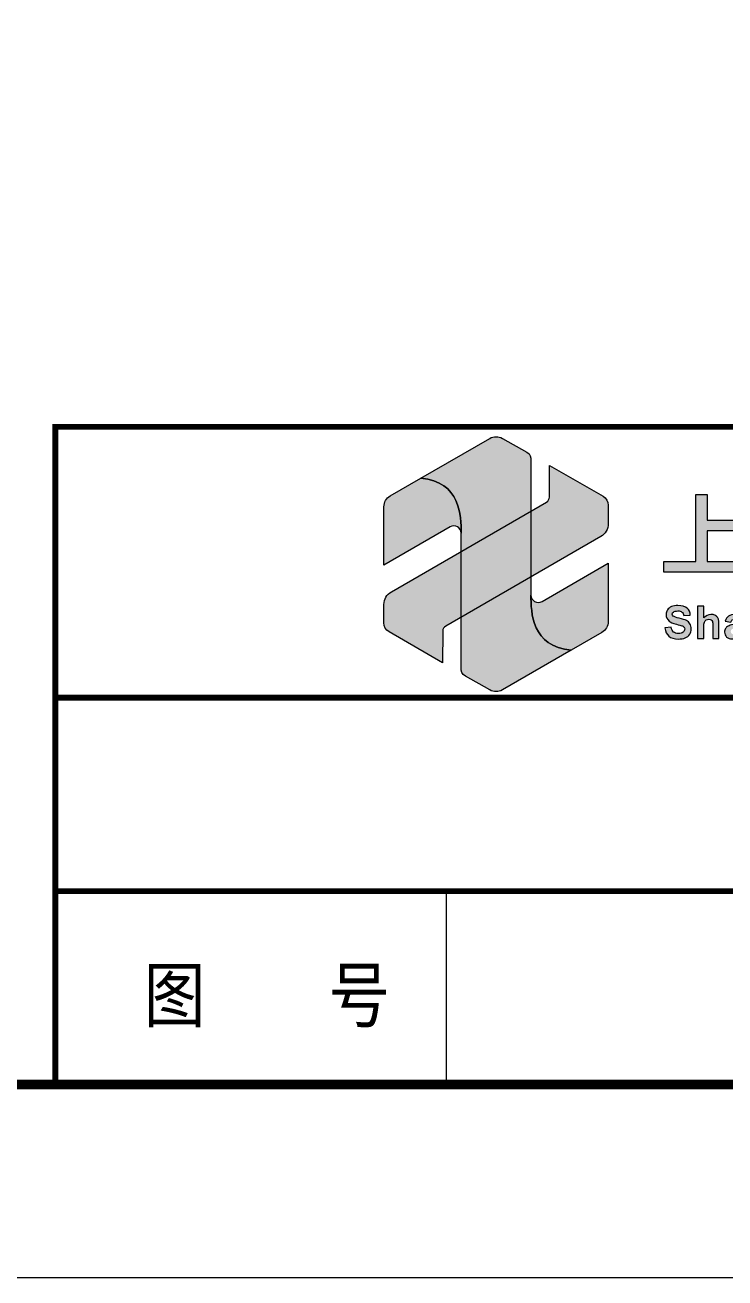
# Model space of a CAD drawing. Extents: x 148 to 221443, y -36682 to 6758.
# Drawn here: x 135453 to 136177, y -23503 to -22207 of the extents above; entities that cross this region are included whole.
import ezdxf
from ezdxf.enums import TextEntityAlignment as Align

# ---------------------------------------------------------------- set-up
doc = ezdxf.new("R2010")
doc.units = 0
doc.header["$LTSCALE"] = 10
doc.header["$MEASUREMENT"] = 0
doc.layers.add('2（细实线）', color=3, linetype='Continuous', lineweight=20)
doc.layers.add('图框层', color=7, linetype='Continuous', lineweight=15)
doc.layers.add('图层 1', color=7, linetype='Continuous')
doc.styles.add('tkhz2', font='')
doc.styles.get('tkhz2').set_extended_font_data('SimSun')

# ---------------------------------------------------------------- blocks, each defined once
blk = doc.blocks.new('block 3')
at = {"layer": '图层 1', "true_color": 0x0f208a}
h = blk.add_hatch(color=166, dxfattribs=at)
edge = h.paths.add_edge_path()
edge.add_spline(control_points=[(73.493, -141.42), (73.493, -141.42), (69.748, -143.582), (69.748, -143.582), (71.899, -143.781), (71.944, -145.62), (71.944, -146.584), (71.944, -146.584), (71.944, -153.861), (71.944, -153.861), (71.944, -154.116), (71.964, -154.233), (72.171, -154.351), (72.171, -154.351), (73.493, -155.106), (73.493, -155.106), (73.714, -155.233), (73.967, -155.234), (74.187, -155.106), (74.187, -155.106), (77.933, -152.944), (77.933, -152.944), (75.782, -152.745), (75.736, -150.907), (75.736, -149.942), (75.736, -149.942), (75.736, -142.665), (75.736, -142.665), (75.736, -142.41), (75.716, -142.293), (75.509, -142.175), (75.509, -142.175), (74.187, -141.42), (74.187, -141.42), (73.966, -141.294), (73.714, -141.293), (73.493, -141.42)], knot_values=[0, 0, 0, 0, 1, 1, 1, 2, 2, 2, 3, 3, 3, 4, 4, 4, 5, 5, 5, 6, 6, 6, 7, 7, 7, 8, 8, 8, 9, 9, 9, 10, 10, 10, 11, 11, 11, 12, 12, 12, 12], degree=3, periodic=0)
at = {"layer": '图层 1', "true_color": 0x4cab26}
h = blk.add_hatch(color=74, dxfattribs=at)
edge = h.paths.add_edge_path()
edge.add_spline(control_points=[(79.94, -146.057), (79.94, -146.057), (79.94, -145.06), (79.94, -145.06), (79.94, -144.852), (79.837, -144.673), (79.657, -144.569), (79.657, -144.569), (76.747, -142.889), (76.747, -142.889), (76.747, -142.889), (76.741, -144.609), (76.741, -144.609), (76.74, -144.727), (76.681, -144.828), (76.579, -144.888), (76.579, -144.888), (68.145, -149.76), (68.145, -149.76), (67.888, -149.908), (67.74, -150.163), (67.74, -150.46), (67.74, -150.46), (67.74, -151.457), (67.74, -151.457), (67.74, -151.665), (67.843, -151.844), (68.024, -151.948), (68.024, -151.948), (70.933, -153.628), (70.933, -153.628), (70.933, -153.628), (70.94, -151.91), (70.94, -151.91), (70.94, -151.792), (70.999, -151.69), (71.101, -151.631), (71.101, -151.631), (79.535, -146.758), (79.535, -146.758), (79.793, -146.609), (79.94, -146.354), (79.94, -146.057)], knot_values=[0, 0, 0, 0, 1, 1, 1, 2, 2, 2, 3, 3, 3, 4, 4, 4, 5, 5, 5, 6, 6, 6, 7, 7, 7, 8, 8, 8, 9, 9, 9, 10, 10, 10, 11, 11, 11, 12, 12, 12, 13, 13, 13, 14, 14, 14, 14], degree=3, periodic=0)
at = {"layer": '图层 1', "lineweight": 0}
for points, knots in [([(73.493, -141.42), (73.493, -141.42), (69.748, -143.582), (69.748, -143.582), (71.899, -143.781), (71.944, -145.62), (71.944, -146.584), (71.944, -146.584), (71.944, -153.861), (71.944, -153.861), (71.944, -154.116), (71.964, -154.233), (72.171, -154.351), (72.171, -154.351), (73.493, -155.106), (73.493, -155.106), (73.714, -155.233), (73.967, -155.234), (74.187, -155.106), (74.187, -155.106), (77.933, -152.944), (77.933, -152.944), (75.782, -152.745), (75.736, -150.907), (75.736, -149.942), (75.736, -149.942), (75.736, -142.665), (75.736, -142.665), (75.736, -142.41), (75.716, -142.293), (75.509, -142.175), (75.509, -142.175), (74.187, -141.42), (74.187, -141.42), (73.966, -141.294), (73.714, -141.293), (73.493, -141.42)], [0, 0, 0, 0, 1, 1, 1, 2, 2, 2, 3, 3, 3, 4, 4, 4, 5, 5, 5, 6, 6, 6, 7, 7, 7, 8, 8, 8, 9, 9, 9, 10, 10, 10, 11, 11, 11, 12, 12, 12, 12]), ([(79.94, -146.057), (79.94, -146.057), (79.94, -145.06), (79.94, -145.06), (79.94, -144.852), (79.837, -144.673), (79.657, -144.569), (79.657, -144.569), (76.747, -142.889), (76.747, -142.889), (76.747, -142.889), (76.741, -144.609), (76.741, -144.609), (76.74, -144.727), (76.681, -144.828), (76.579, -144.888), (76.579, -144.888), (68.145, -149.76), (68.145, -149.76), (67.888, -149.908), (67.74, -150.163), (67.74, -150.46), (67.74, -150.46), (67.74, -151.457), (67.74, -151.457), (67.74, -151.665), (67.843, -151.844), (68.024, -151.948), (68.024, -151.948), (70.933, -153.628), (70.933, -153.628), (70.933, -153.628), (70.94, -151.91), (70.94, -151.91), (70.94, -151.792), (70.999, -151.69), (71.101, -151.631), (71.101, -151.631), (79.535, -146.758), (79.535, -146.758), (79.793, -146.609), (79.94, -146.354), (79.94, -146.057)], [0, 0, 0, 0, 1, 1, 1, 2, 2, 2, 3, 3, 3, 4, 4, 4, 5, 5, 5, 6, 6, 6, 7, 7, 7, 8, 8, 8, 9, 9, 9, 10, 10, 10, 11, 11, 11, 12, 12, 12, 13, 13, 13, 14, 14, 14, 14]), ([(69.748, -143.582), (69.748, -143.582), (68.087, -144.541), (68.087, -144.541), (67.867, -144.668), (67.741, -144.887), (67.741, -145.142), (67.741, -145.142), (67.741, -148.31), (67.741, -148.31), (67.741, -148.31), (71.337, -146.234), (71.337, -146.234), (71.608, -146.077), (71.944, -146.272), (71.944, -146.584), (71.944, -145.62), (71.899, -143.781), (69.748, -143.582)], [0, 0, 0, 0, 1, 1, 1, 2, 2, 2, 3, 3, 3, 4, 4, 4, 5, 5, 5, 6, 6, 6, 6]), ([(77.933, -152.944), (77.933, -152.944), (79.593, -151.985), (79.593, -151.985), (79.813, -151.858), (79.94, -151.639), (79.94, -151.384), (79.94, -151.384), (79.94, -148.216), (79.94, -148.216), (79.94, -148.216), (76.343, -150.293), (76.343, -150.293), (76.073, -150.449), (75.736, -150.254), (75.736, -149.942), (75.736, -150.907), (75.782, -152.745), (77.933, -152.944)], [0, 0, 0, 0, 1, 1, 1, 2, 2, 2, 3, 3, 3, 4, 4, 4, 5, 5, 5, 6, 6, 6, 6])]:
    blk.add_open_spline(points, degree=3, knots=knots, dxfattribs=at)
blk = doc.blocks.new('block 5')
at = {"layer": '图层 1', "true_color": 0x0f208a}
h = blk.add_hatch(color=166, dxfattribs=at)
h.dxf.hatch_style = 2
h.paths.add_polyline_path([(87.354, -148.123), (87.354, -148.705), (82.97, -148.705), (82.97, -148.123), (84.701, -148.123), (84.701, -144.471), (85.322, -144.471), (85.322, -145.863), (87.039, -145.863), (87.039, -146.445), (85.322, -146.445), (85.322, -148.123)])
at = {"layer": '图层 1', "lineweight": 0}
blk.add_lwpolyline([(87.354, -148.123), (87.354, -148.705), (82.97, -148.705), (82.97, -148.123), (84.701, -148.123), (84.701, -144.471), (85.322, -144.471), (85.322, -145.863), (87.039, -145.863), (87.039, -146.445), (85.322, -146.445), (85.322, -148.123), (87.354, -148.123)], dxfattribs=at)
blk = doc.blocks.new('block 6')
at = {"layer": '图层 1', "true_color": 0x0f208a}
h = blk.add_hatch(color=166, dxfattribs=at)
h.dxf.hatch_style = 2
edge = h.paths.add_edge_path()
edge.add_spline(control_points=[(83.022, -151.732), (83.022, -151.732), (83.369, -151.699), (83.369, -151.699), (83.389, -151.815), (83.432, -151.9), (83.496, -151.955), (83.559, -152.009), (83.645, -152.037), (83.754, -152.037), (83.868, -152.037), (83.955, -152.012), (84.013, -151.964), (84.071, -151.915), (84.1, -151.858), (84.1, -151.794), (84.1, -151.752), (84.088, -151.716), (84.063, -151.687), (84.039, -151.658), (83.996, -151.632), (83.935, -151.611), (83.893, -151.597), (83.798, -151.571), (83.65, -151.534), (83.459, -151.486), (83.325, -151.428), (83.248, -151.36), (83.14, -151.262), (83.086, -151.144), (83.086, -151.005), (83.086, -150.915), (83.111, -150.831), (83.162, -150.753), (83.213, -150.675), (83.287, -150.615), (83.383, -150.574), (83.478, -150.533), (83.594, -150.513), (83.729, -150.513), (83.951, -150.513), (84.117, -150.561), (84.229, -150.658), (84.341, -150.755), (84.4, -150.885), (84.405, -151.047), (84.405, -151.047), (84.049, -151.063), (84.049, -151.063), (84.034, -150.972), (84.001, -150.907), (83.951, -150.867), (83.901, -150.827), (83.826, -150.808), (83.726, -150.808), (83.622, -150.808), (83.541, -150.829), (83.483, -150.871), (83.445, -150.899), (83.426, -150.935), (83.426, -150.981), (83.426, -151.022), (83.444, -151.058), (83.479, -151.087), (83.524, -151.125), (83.633, -151.165), (83.806, -151.206), (83.98, -151.247), (84.108, -151.289), (84.191, -151.332), (84.274, -151.376), (84.339, -151.436), (84.386, -151.512), (84.432, -151.587), (84.456, -151.681), (84.456, -151.792), (84.456, -151.894), (84.428, -151.988), (84.372, -152.076), (84.315, -152.164), (84.236, -152.23), (84.134, -152.273), (84.031, -152.316), (83.903, -152.337), (83.75, -152.337), (83.527, -152.337), (83.356, -152.286), (83.236, -152.183), (83.117, -152.08), (83.046, -151.929), (83.022, -151.732)], knot_values=[0, 0, 0, 0, 1, 1, 1, 2, 2, 2, 3, 3, 3, 4, 4, 4, 5, 5, 5, 6, 6, 6, 7, 7, 7, 8, 8, 8, 9, 9, 9, 10, 10, 10, 11, 11, 11, 12, 12, 12, 13, 13, 13, 14, 14, 14, 15, 15, 15, 16, 16, 16, 17, 17, 17, 18, 18, 18, 19, 19, 19, 20, 20, 20, 21, 21, 21, 22, 22, 22, 23, 23, 23, 24, 24, 24, 25, 25, 25, 26, 26, 26, 27, 27, 27, 28, 28, 28, 29, 29, 29, 30, 30, 30, 30], degree=3, periodic=0)
h = blk.add_hatch(color=166, dxfattribs=at)
h.dxf.hatch_style = 2
edge = h.paths.add_edge_path()
edge.add_spline(control_points=[(85.139, -150.543), (85.139, -150.543), (85.139, -151.191), (85.139, -151.191), (85.248, -151.064), (85.378, -151), (85.53, -151), (85.608, -151), (85.678, -151.014), (85.74, -151.043), (85.803, -151.072), (85.85, -151.109), (85.882, -151.154), (85.913, -151.199), (85.935, -151.249), (85.947, -151.303), (85.958, -151.358), (85.964, -151.442), (85.964, -151.557), (85.964, -151.557), (85.964, -152.306), (85.964, -152.306), (85.964, -152.306), (85.626, -152.306), (85.626, -152.306), (85.626, -152.306), (85.626, -151.631), (85.626, -151.631), (85.626, -151.497), (85.62, -151.412), (85.607, -151.376), (85.594, -151.34), (85.571, -151.311), (85.539, -151.29), (85.506, -151.269), (85.466, -151.258), (85.417, -151.258), (85.361, -151.258), (85.31, -151.272), (85.266, -151.299), (85.222, -151.327), (85.19, -151.368), (85.169, -151.423), (85.149, -151.477), (85.139, -151.559), (85.139, -151.666), (85.139, -151.666), (85.139, -152.306), (85.139, -152.306), (85.139, -152.306), (84.801, -152.306), (84.801, -152.306), (84.801, -152.306), (84.801, -150.543), (84.801, -150.543), (84.801, -150.543), (85.139, -150.543), (85.139, -150.543)], knot_values=[0, 0, 0, 0, 1, 1, 1, 2, 2, 2, 3, 3, 3, 4, 4, 4, 5, 5, 5, 6, 6, 6, 7, 7, 7, 8, 8, 8, 9, 9, 9, 10, 10, 10, 11, 11, 11, 12, 12, 12, 13, 13, 13, 14, 14, 14, 15, 15, 15, 16, 16, 16, 17, 17, 17, 18, 18, 18, 19, 19, 19, 19], degree=3, periodic=0)
h = blk.add_hatch(color=166, dxfattribs=at)
h.dxf.hatch_style = 2
edge = h.paths.add_edge_path()
edge.add_spline(control_points=[(86.608, -151.418), (86.608, -151.418), (86.302, -151.363), (86.302, -151.363), (86.336, -151.24), (86.396, -151.148), (86.48, -151.089), (86.564, -151.03), (86.689, -151), (86.855, -151), (87.006, -151), (87.118, -151.018), (87.192, -151.053), (87.265, -151.089), (87.317, -151.134), (87.347, -151.189), (87.377, -151.244), (87.393, -151.345), (87.393, -151.492), (87.393, -151.492), (87.389, -151.886), (87.389, -151.886), (87.389, -151.998), (87.394, -152.081), (87.405, -152.135), (87.416, -152.188), (87.436, -152.245), (87.466, -152.306), (87.466, -152.306), (87.132, -152.306), (87.132, -152.306), (87.123, -152.284), (87.112, -152.25), (87.099, -152.206), (87.093, -152.186), (87.089, -152.173), (87.087, -152.166), (87.029, -152.223), (86.968, -152.265), (86.902, -152.293), (86.836, -152.321), (86.766, -152.335), (86.691, -152.335), (86.56, -152.335), (86.456, -152.299), (86.38, -152.228), (86.305, -152.156), (86.267, -152.066), (86.267, -151.957), (86.267, -151.885), (86.284, -151.821), (86.319, -151.764), (86.353, -151.708), (86.401, -151.664), (86.463, -151.634), (86.526, -151.604), (86.615, -151.578), (86.732, -151.555), (86.89, -151.526), (87, -151.498), (87.061, -151.473), (87.061, -151.473), (87.061, -151.439), (87.061, -151.439), (87.061, -151.374), (87.045, -151.328), (87.012, -151.3), (86.98, -151.272), (86.92, -151.258), (86.831, -151.258), (86.771, -151.258), (86.724, -151.27), (86.69, -151.294), (86.657, -151.318), (86.629, -151.359), (86.608, -151.418)], knot_values=[0, 0, 0, 0, 1, 1, 1, 2, 2, 2, 3, 3, 3, 4, 4, 4, 5, 5, 5, 6, 6, 6, 7, 7, 7, 8, 8, 8, 9, 9, 9, 10, 10, 10, 11, 11, 11, 12, 12, 12, 13, 13, 13, 14, 14, 14, 15, 15, 15, 16, 16, 16, 17, 17, 17, 18, 18, 18, 19, 19, 19, 20, 20, 20, 21, 21, 21, 22, 22, 22, 23, 23, 23, 24, 24, 24, 25, 25, 25, 25], degree=3, periodic=0)
edge = h.paths.add_edge_path()
edge.add_spline(control_points=[(87.061, -151.692), (87.017, -151.707), (86.949, -151.724), (86.855, -151.744), (86.761, -151.764), (86.7, -151.784), (86.671, -151.803), (86.627, -151.834), (86.605, -151.874), (86.605, -151.923), (86.605, -151.969), (86.622, -152.011), (86.658, -152.045), (86.693, -152.08), (86.738, -152.097), (86.792, -152.097), (86.853, -152.097), (86.911, -152.077), (86.967, -152.037), (87.008, -152.006), (87.034, -151.969), (87.047, -151.925), (87.056, -151.896), (87.061, -151.841), (87.061, -151.76), (87.061, -151.76), (87.061, -151.692), (87.061, -151.692)], knot_values=[0, 0, 0, 0, 1, 1, 1, 2, 2, 2, 3, 3, 3, 4, 4, 4, 5, 5, 5, 6, 6, 6, 7, 7, 7, 8, 8, 8, 9, 9, 9, 9], degree=3, periodic=0)
at = {"layer": '图层 1', "lineweight": 0}
for points, knots in [([(83.022, -151.732), (83.022, -151.732), (83.369, -151.699), (83.369, -151.699), (83.389, -151.815), (83.432, -151.9), (83.496, -151.955), (83.559, -152.009), (83.645, -152.037), (83.754, -152.037), (83.868, -152.037), (83.955, -152.012), (84.013, -151.964), (84.071, -151.915), (84.1, -151.858), (84.1, -151.794), (84.1, -151.752), (84.088, -151.716), (84.063, -151.687), (84.039, -151.658), (83.996, -151.632), (83.935, -151.611), (83.893, -151.597), (83.798, -151.571), (83.65, -151.534), (83.459, -151.486), (83.325, -151.428), (83.248, -151.36), (83.14, -151.262), (83.086, -151.144), (83.086, -151.005), (83.086, -150.915), (83.111, -150.831), (83.162, -150.753), (83.213, -150.675), (83.287, -150.615), (83.383, -150.574), (83.478, -150.533), (83.594, -150.513), (83.729, -150.513), (83.951, -150.513), (84.117, -150.561), (84.229, -150.658), (84.341, -150.755), (84.4, -150.885), (84.405, -151.047), (84.405, -151.047), (84.049, -151.063), (84.049, -151.063), (84.034, -150.972), (84.001, -150.907), (83.951, -150.867), (83.901, -150.827), (83.826, -150.808), (83.726, -150.808), (83.622, -150.808), (83.541, -150.829), (83.483, -150.871), (83.445, -150.899), (83.426, -150.935), (83.426, -150.981), (83.426, -151.022), (83.444, -151.058), (83.479, -151.087), (83.524, -151.125), (83.633, -151.165), (83.806, -151.206), (83.98, -151.247), (84.108, -151.289), (84.191, -151.332), (84.274, -151.376), (84.339, -151.436), (84.386, -151.512), (84.432, -151.587), (84.456, -151.681), (84.456, -151.792), (84.456, -151.894), (84.428, -151.988), (84.372, -152.076), (84.315, -152.164), (84.236, -152.23), (84.134, -152.273), (84.031, -152.316), (83.903, -152.337), (83.75, -152.337), (83.527, -152.337), (83.356, -152.286), (83.236, -152.183), (83.117, -152.08), (83.046, -151.929), (83.022, -151.732)], [0, 0, 0, 0, 1, 1, 1, 2, 2, 2, 3, 3, 3, 4, 4, 4, 5, 5, 5, 6, 6, 6, 7, 7, 7, 8, 8, 8, 9, 9, 9, 10, 10, 10, 11, 11, 11, 12, 12, 12, 13, 13, 13, 14, 14, 14, 15, 15, 15, 16, 16, 16, 17, 17, 17, 18, 18, 18, 19, 19, 19, 20, 20, 20, 21, 21, 21, 22, 22, 22, 23, 23, 23, 24, 24, 24, 25, 25, 25, 26, 26, 26, 27, 27, 27, 28, 28, 28, 29, 29, 29, 30, 30, 30, 30]), ([(85.139, -150.543), (85.139, -150.543), (85.139, -151.191), (85.139, -151.191), (85.248, -151.064), (85.378, -151), (85.53, -151), (85.608, -151), (85.678, -151.014), (85.74, -151.043), (85.803, -151.072), (85.85, -151.109), (85.882, -151.154), (85.913, -151.199), (85.935, -151.249), (85.947, -151.303), (85.958, -151.358), (85.964, -151.442), (85.964, -151.557), (85.964, -151.557), (85.964, -152.306), (85.964, -152.306), (85.964, -152.306), (85.626, -152.306), (85.626, -152.306), (85.626, -152.306), (85.626, -151.631), (85.626, -151.631), (85.626, -151.497), (85.62, -151.412), (85.607, -151.376), (85.594, -151.34), (85.571, -151.311), (85.539, -151.29), (85.506, -151.269), (85.466, -151.258), (85.417, -151.258), (85.361, -151.258), (85.31, -151.272), (85.266, -151.299), (85.222, -151.327), (85.19, -151.368), (85.169, -151.423), (85.149, -151.477), (85.139, -151.559), (85.139, -151.666), (85.139, -151.666), (85.139, -152.306), (85.139, -152.306), (85.139, -152.306), (84.801, -152.306), (84.801, -152.306), (84.801, -152.306), (84.801, -150.543), (84.801, -150.543), (84.801, -150.543), (85.139, -150.543), (85.139, -150.543)], [0, 0, 0, 0, 1, 1, 1, 2, 2, 2, 3, 3, 3, 4, 4, 4, 5, 5, 5, 6, 6, 6, 7, 7, 7, 8, 8, 8, 9, 9, 9, 10, 10, 10, 11, 11, 11, 12, 12, 12, 13, 13, 13, 14, 14, 14, 15, 15, 15, 16, 16, 16, 17, 17, 17, 18, 18, 18, 19, 19, 19, 19]), ([(86.608, -151.418), (86.608, -151.418), (86.302, -151.363), (86.302, -151.363), (86.336, -151.24), (86.396, -151.148), (86.48, -151.089), (86.564, -151.03), (86.689, -151), (86.855, -151), (87.006, -151), (87.118, -151.018), (87.192, -151.053), (87.265, -151.089), (87.317, -151.134), (87.347, -151.189), (87.377, -151.244), (87.393, -151.345), (87.393, -151.492), (87.393, -151.492), (87.389, -151.886), (87.389, -151.886), (87.389, -151.998), (87.394, -152.081), (87.405, -152.135), (87.416, -152.188), (87.436, -152.245), (87.466, -152.306), (87.466, -152.306), (87.132, -152.306), (87.132, -152.306), (87.123, -152.284), (87.112, -152.25), (87.099, -152.206), (87.093, -152.186), (87.089, -152.173), (87.087, -152.166), (87.029, -152.223), (86.968, -152.265), (86.902, -152.293), (86.836, -152.321), (86.766, -152.335), (86.691, -152.335), (86.56, -152.335), (86.456, -152.299), (86.38, -152.228), (86.305, -152.156), (86.267, -152.066), (86.267, -151.957), (86.267, -151.885), (86.284, -151.821), (86.319, -151.764), (86.353, -151.708), (86.401, -151.664), (86.463, -151.634), (86.526, -151.604), (86.615, -151.578), (86.732, -151.555), (86.89, -151.526), (87, -151.498), (87.061, -151.473), (87.061, -151.473), (87.061, -151.439), (87.061, -151.439), (87.061, -151.374), (87.045, -151.328), (87.012, -151.3), (86.98, -151.272), (86.92, -151.258), (86.831, -151.258), (86.771, -151.258), (86.724, -151.27), (86.69, -151.294), (86.657, -151.318), (86.629, -151.359), (86.608, -151.418)], [0, 0, 0, 0, 1, 1, 1, 2, 2, 2, 3, 3, 3, 4, 4, 4, 5, 5, 5, 6, 6, 6, 7, 7, 7, 8, 8, 8, 9, 9, 9, 10, 10, 10, 11, 11, 11, 12, 12, 12, 13, 13, 13, 14, 14, 14, 15, 15, 15, 16, 16, 16, 17, 17, 17, 18, 18, 18, 19, 19, 19, 20, 20, 20, 21, 21, 21, 22, 22, 22, 23, 23, 23, 24, 24, 24, 25, 25, 25, 25])]:
    blk.add_open_spline(points, degree=3, knots=knots, dxfattribs=at)
blk = doc.blocks.new('block 4')
at = {"layer": '图层 1'}
for name in ['block 5', 'block 6']:
    blk.add_blockref(name, (0, 0), dxfattribs=at)
blk = doc.blocks.new('block 2')
at = {"layer": '图层 1'}
for name in ['block 3', 'block 4']:
    blk.add_blockref(name, (0, 0), dxfattribs=at)
blk = doc.blocks.new('a2')
at = {"layer": '图框层', "ltscale": 10}
blk.add_lwpolyline([(15311.086, 10126.742), (15905.086, 10126.742), (15905.086, 9706.742), (15311.086, 9706.742)], close=True, dxfattribs=at)
at = {"layer": '图框层', "ltscale": 10, "const_width": 0.5}
blk.add_lwpolyline([(15336.086, 10116.742), (15895.086, 10116.742), (15895.086, 9716.742), (15336.086, 9716.742)], close=True, dxfattribs=at)

msp = doc.modelspace()

# ---------------------------------------------------------------- hatches: boundary and pattern name
at = {"layer": '图框层'}
h = msp.add_hatch(color=256, dxfattribs=at)
h.dxf.hatch_style = 1
h.set_gradient(color1=(1, 64, 152), color2=(0, 162, 234))
edge = h.paths.add_edge_path()
edge.add_spline(control_points=[(135901.5729, -22707.5338), (135901.1885, -22706.0298), (135900.7434, -22704.5309), (135900.2281, -22703.0488)], knot_values=[1.562497188, 1.562497188, 1.562497188, 1.562497188, 1.624993793, 1.624993793, 1.624993793, 1.624993793], degree=3, periodic=0)
edge.add_spline(control_points=[(135900.2281, -22703.0488), (135899.7127, -22701.5666), (135899.1271, -22700.1012), (135898.4617, -22698.6643)], knot_values=[1.499999866, 1.499999866, 1.499999866, 1.499999866, 1.562497188, 1.562497188, 1.562497188, 1.562497188], degree=3, periodic=0)
edge.add_spline(control_points=[(135898.4617, -22698.6643), (135898.1289, -22697.9457), (135897.7762, -22697.2343), (135897.4023, -22696.5314)], knot_values=[1.468747656, 1.468747656, 1.468747656, 1.468747656, 1.499999866, 1.499999866, 1.499999866, 1.499999866], degree=3, periodic=0)
edge.add_spline(control_points=[(135897.4023, -22696.5314), (135897.0285, -22695.8285), (135896.6335, -22695.1341), (135896.2161, -22694.4498)], knot_values=[1.437495658, 1.437495658, 1.437495658, 1.437495658, 1.468747656, 1.468747656, 1.468747656, 1.468747656], degree=3, periodic=0)
edge.add_spline(control_points=[(135896.2161, -22694.4498), (135895.7988, -22693.7656), (135895.3591, -22693.0915), (135894.896, -22692.4288)], knot_values=[5.562504337, 5.562504337, 5.562504337, 5.562504337, 5.593752031, 5.593752031, 5.593752031, 5.593752031], degree=3, periodic=0)
edge.add_spline(control_points=[(135896.2161, -22694.4498), (135895.7988, -22693.7656), (135895.3591, -22693.0915), (135894.896, -22692.4288)], knot_values=[1.406247969, 1.406247969, 1.406247969, 1.406247969, 1.437495658, 1.437495658, 1.437495658, 1.437495658], degree=3, periodic=0)
edge.add_spline(control_points=[(135894.896, -22692.4288), (135893.9695, -22691.1033), (135892.949, -22689.8237), (135891.8247, -22688.6017)], knot_values=[1.343748281, 1.343748281, 1.343748281, 1.343748281, 1.406247969, 1.406247969, 1.406247969, 1.406247969], degree=3, periodic=0)
edge.add_spline(control_points=[(135891.8247, -22688.6017), (135891.2625, -22687.9907), (135890.6744, -22687.3941), (135890.0592, -22686.8133)], knot_values=[1.312497028, 1.312497028, 1.312497028, 1.312497028, 1.343748281, 1.343748281, 1.343748281, 1.343748281], degree=3, periodic=0)
edge.add_spline(control_points=[(135890.0592, -22686.8133), (135889.444, -22686.2326), (135888.8017, -22685.6677), (135888.1311, -22685.1202)], knot_values=[1.281248594, 1.281248594, 1.281248594, 1.281248594, 1.312497028, 1.312497028, 1.312497028, 1.312497028], degree=3, periodic=0)
edge.add_spline(control_points=[(135888.1311, -22685.1202), (135887.4604, -22684.5726), (135886.7614, -22684.0423), (135886.0329, -22683.5308)], knot_values=[1.249997547, 1.249997547, 1.249997547, 1.249997547, 1.281248594, 1.281248594, 1.281248594, 1.281248594], degree=3, periodic=0)
edge.add_spline(control_points=[(135886.0329, -22683.5308), (135885.3045, -22683.0193), (135884.5465, -22682.5266), (135883.7579, -22682.0542)], knot_values=[1.218748907, 1.218748907, 1.218748907, 1.218748907, 1.249997547, 1.249997547, 1.249997547, 1.249997547], degree=3, periodic=0)
edge.add_spline(control_points=[(135883.7579, -22682.0542), (135882.9692, -22681.5817), (135882.1498, -22681.1294), (135881.2984, -22680.6988)], knot_values=[1.187498142, 1.187498142, 1.187498142, 1.187498142, 1.218748907, 1.218748907, 1.218748907, 1.218748907], degree=3, periodic=0)
edge.add_spline(control_points=[(135881.2984, -22680.6988), (135880.4472, -22680.2683), (135879.564, -22679.8594), (135878.6477, -22679.4737)], knot_values=[1.156249219, 1.156249219, 1.156249219, 1.156249219, 1.187498142, 1.187498142, 1.187498142, 1.187498142], degree=3, periodic=0)
edge.add_spline(control_points=[(135878.6477, -22679.4737), (135877.7314, -22679.088), (135876.782, -22678.7254), (135875.7983, -22678.3874)], knot_values=[1.124998834, 1.124998834, 1.124998834, 1.124998834, 1.156249219, 1.156249219, 1.156249219, 1.156249219], degree=3, periodic=0)
edge.add_spline(control_points=[(135875.7983, -22678.3874), (135874.8147, -22678.0494), (135873.7967, -22677.736), (135872.7433, -22677.4487)], knot_values=[1.093749533, 1.093749533, 1.093749533, 1.093749533, 1.124998834, 1.124998834, 1.124998834, 1.124998834], degree=3, periodic=0)
edge.add_spline(control_points=[(135872.7433, -22677.4487), (135871.6898, -22677.1614), (135870.6009, -22676.9001), (135869.4752, -22676.6664)], knot_values=[1.062499378, 1.062499378, 1.062499378, 1.062499378, 1.093749533, 1.093749533, 1.093749533, 1.093749533], degree=3, periodic=0)
edge.add_spline(control_points=[(135869.4752, -22676.6664), (135868.3496, -22676.4327), (135867.1873, -22676.2264), (135865.9872, -22676.0492)], knot_values=[1.031249848, 1.031249848, 1.031249848, 1.031249848, 1.062499378, 1.062499378, 1.062499378, 1.062499378], degree=3, periodic=0)
edge.add_spline(control_points=[(135865.9872, -22676.0492), (135864.787, -22675.872), (135863.5489, -22675.7237), (135862.2718, -22675.6059), (135862.2718, -22675.6059), (135862.2718, -22675.6059), (135862.2718, -22675.6059)], knot_values=[0.999997213, 0.999997213, 0.999997213, 0.999997213, 1.031247061, 1.031247061, 1.031247061, 1.031249848, 1.031249848, 1.031249848, 1.031249848], degree=3, periodic=0)
edge.add_spline(control_points=[(135865.9872, -22676.0492), (135864.787, -22675.872), (135863.5489, -22675.7237), (135862.2718, -22675.6059)], knot_values=[5.968750152, 5.968750152, 5.968750152, 5.968750152, 6, 6, 6, 6], degree=3, periodic=0)
edge.add_spline(control_points=[(135862.2718, -22675.6059), (135862.2718, -22675.6059), (135830.7282, -22693.8193), (135830.7282, -22693.8193)], knot_values=[0, 0, 0, 0, 1, 1, 1, 1], degree=3, periodic=0)
edge.add_spline(control_points=[(135830.7282, -22693.8193), (135826.5357, -22696.2412), (135824.1367, -22700.3977), (135824.1367, -22705.2382), (135824.1367, -22705.2382), (135824.1367, -22720.2867), (135824.1367, -22735.3352)], knot_values=[1, 1, 1, 1, 2, 2, 2, 2.5, 2.5, 2.5, 2.5], degree=3, periodic=0)
edge.add_spline(control_points=[(135824.1367, -22735.3352), (135824.1367, -22750.3838), (135824.1367, -22765.4323), (135824.1367, -22765.4323), (135824.1367, -22765.4323), (135892.4671, -22725.9815), (135892.4671, -22725.9815)], knot_values=[2.5, 2.5, 2.5, 2.5, 3, 3, 3, 4, 4, 4, 4], degree=3, periodic=0)
edge.add_spline(control_points=[(135892.4671, -22725.9815), (135897.6087, -22723.0097), (135904.0005, -22726.7015), (135904.0005, -22732.6384)], knot_values=[4, 4, 4, 4, 5, 5, 5, 5], degree=3, periodic=0)
edge.add_spline(control_points=[(135904.0005, -22751.2787), (135904.0005, -22739.9795), (135904.0005, -22732.6384), (135904.0005, -22732.6384), (135904.0005, -22730.3478), (135903.9871, -22727.7975), (135903.8837, -22725.081)], knot_values=[1.874995625, 1.874995625, 1.874995625, 1.874995625, 2.10541277, 2.10541277, 2.10541277, 2.230417145, 2.230417145, 2.230417145, 2.230417145], degree=3, periodic=0)
edge.add_spline(control_points=[(135903.8837, -22725.081), (135903.9871, -22727.7975), (135904.0005, -22730.3478), (135904.0005, -22732.6384)], knot_values=[5, 5, 5, 5, 5.125004375, 5.125004375, 5.125004375, 5.125004375], degree=3, periodic=0)
edge.add_spline(control_points=[(135904.0005, -22751.2787), (135904.0005, -22739.9795), (135904.0005, -22732.6384), (135904.0005, -22732.6384), (135904.0005, -22730.3478), (135903.9871, -22727.7975), (135903.8837, -22725.081)], knot_values=[1.874995625, 1.874995625, 1.874995625, 1.874995625, 2.10541277, 2.10541277, 2.10541277, 2.230417145, 2.230417145, 2.230417145, 2.230417145], degree=3, periodic=0)
edge.add_spline(control_points=[(135904.0005, -22732.6384), (135904.0005, -22730.3478), (135903.9871, -22727.7975), (135903.8837, -22725.081)], knot_values=[5, 5, 5, 5, 5.125004375, 5.125004375, 5.125004375, 5.125004375], degree=3, periodic=0)
edge.add_spline(control_points=[(135903.8837, -22725.081), (135903.7804, -22722.3647), (135903.5871, -22719.4821), (135903.2275, -22716.5266)], knot_values=[1.74999987, 1.74999987, 1.74999987, 1.74999987, 1.874995625, 1.874995625, 1.874995625, 1.874995625], degree=3, periodic=0)
edge.add_spline(control_points=[(135903.2275, -22716.5266), (135903.0477, -22715.0487), (135902.8262, -22713.5526), (135902.5537, -22712.0499)], knot_values=[1.687496563, 1.687496563, 1.687496563, 1.687496563, 1.74999987, 1.74999987, 1.74999987, 1.74999987], degree=3, periodic=0)
edge.add_spline(control_points=[(135902.5537, -22712.0499), (135902.2811, -22710.5472), (135901.9574, -22709.038), (135901.5729, -22707.5338)], knot_values=[1.624993793, 1.624993793, 1.624993793, 1.624993793, 1.687496563, 1.687496563, 1.687496563, 1.687496563], degree=3, periodic=0)
h = msp.add_hatch(color=256, dxfattribs=at)
h.dxf.hatch_style = 1
h.set_gradient(color1=(0, 162, 234), color2=(1, 64, 152))
edge = h.paths.add_edge_path()
edge.add_spline(control_points=[(136049.3278, -22835.2616), (136053.5203, -22832.8397), (136055.9193, -22828.6897), (136055.9193, -22823.8459), (136055.9193, -22823.8459), (136055.9193, -22808.7974), (136055.9193, -22793.7489)], knot_values=[1, 1, 1, 1, 2, 2, 2, 2.5, 2.5, 2.5, 2.5], degree=3, periodic=0)
edge.add_spline(control_points=[(136055.9193, -22793.7489), (136055.9193, -22778.7004), (136055.9193, -22763.6519), (136055.9193, -22763.6519), (136055.9193, -22763.6519), (135987.5889, -22803.1027), (135987.5889, -22803.1027)], knot_values=[2.5, 2.5, 2.5, 2.5, 3, 3, 3, 4, 4, 4, 4], degree=3, periodic=0)
edge.add_spline(control_points=[(135987.5889, -22803.1027), (135982.4473, -22806.0679), (135976.0587, -22802.3761), (135976.0587, -22796.4457)], knot_values=[4, 4, 4, 4, 5, 5, 5, 5], degree=3, periodic=0)
edge.add_spline(control_points=[(135976.0587, -22777.6488), (135976.0587, -22789.0367), (135976.0587, -22796.4457), (135976.0587, -22796.4457), (135976.0587, -22798.736), (135976.0721, -22801.2858), (135976.1754, -22804.0019)], knot_values=[7.874995624, 7.874995624, 7.874995624, 7.874995624, 8.106476132, 8.106476132, 8.106476132, 8.231480507, 8.231480507, 8.231480507, 8.231480507], degree=3, periodic=0)
edge.add_spline(control_points=[(135976.1754, -22804.0019), (135976.0721, -22801.2858), (135976.0587, -22798.736), (135976.0587, -22796.4457)], knot_values=[5, 5, 5, 5, 5.125004376, 5.125004376, 5.125004376, 5.125004376], degree=3, periodic=0)
edge.add_spline(control_points=[(135976.0587, -22777.6488), (135976.0587, -22789.0367), (135976.0587, -22796.4457), (135976.0587, -22796.4457), (135976.0587, -22798.736), (135976.0721, -22801.2858), (135976.1754, -22804.0019)], knot_values=[7.874995624, 7.874995624, 7.874995624, 7.874995624, 8.106476132, 8.106476132, 8.106476132, 8.231480507, 8.231480507, 8.231480507, 8.231480507], degree=3, periodic=0)
edge.add_spline(control_points=[(135976.0587, -22796.4457), (135976.0587, -22798.736), (135976.0721, -22801.2858), (135976.1754, -22804.0019)], knot_values=[5, 5, 5, 5, 5.125004376, 5.125004376, 5.125004376, 5.125004376], degree=3, periodic=0)
edge.add_spline(control_points=[(135976.1754, -22804.0019), (135976.2786, -22806.7179), (135976.4718, -22809.6), (135976.8312, -22812.5552)], knot_values=[7.749999973, 7.749999973, 7.749999973, 7.749999973, 7.874995624, 7.874995624, 7.874995624, 7.874995624], degree=3, periodic=0)
edge.add_spline(control_points=[(135976.8312, -22812.5552), (135977.011, -22814.0328), (135977.2323, -22815.5288), (135977.5048, -22817.0313)], knot_values=[7.687496562, 7.687496562, 7.687496562, 7.687496562, 7.749999973, 7.749999973, 7.749999973, 7.749999973], degree=3, periodic=0)
edge.add_spline(control_points=[(135977.5048, -22817.0313), (135977.7773, -22818.5338), (135978.1009, -22820.0428), (135978.4853, -22821.5468)], knot_values=[7.624993765, 7.624993765, 7.624993765, 7.624993765, 7.687496562, 7.687496562, 7.687496562, 7.687496562], degree=3, periodic=0)
edge.add_spline(control_points=[(135978.4853, -22821.5468), (135978.8696, -22823.0506), (135979.3146, -22824.5493), (135979.8298, -22826.0313)], knot_values=[7.562497187, 7.562497187, 7.562497187, 7.562497187, 7.624993765, 7.624993765, 7.624993765, 7.624993765], degree=3, periodic=0)
edge.add_spline(control_points=[(135979.8298, -22826.0313), (135980.6027, -22828.2544), (135981.5337, -22830.4398), (135982.6551, -22832.5481)], knot_values=[7.468747656, 7.468747656, 7.468747656, 7.468747656, 7.562497187, 7.562497187, 7.562497187, 7.562497187], degree=3, periodic=0)
edge.add_spline(control_points=[(135982.6551, -22832.5481), (135983.0289, -22833.2509), (135983.4239, -22833.9451), (135983.8412, -22834.6294)], knot_values=[7.437495653, 7.437495653, 7.437495653, 7.437495653, 7.468747656, 7.468747656, 7.468747656, 7.468747656], degree=3, periodic=0)
edge.add_spline(control_points=[(135983.8412, -22834.6294), (135984.2584, -22835.3135), (135984.698, -22835.9876), (135985.1612, -22836.6502)], knot_values=[7.406247969, 7.406247969, 7.406247969, 7.406247969, 7.437495653, 7.437495653, 7.437495653, 7.437495653], degree=3, periodic=0)
edge.add_spline(control_points=[(135985.1612, -22836.6502), (135985.6244, -22837.313), (135986.1111, -22837.9642), (135986.6226, -22838.6025)], knot_values=[7.374996262, 7.374996262, 7.374996262, 7.374996262, 7.406247969, 7.406247969, 7.406247969, 7.406247969], degree=3, periodic=0)
edge.add_spline(control_points=[(135986.6226, -22838.6025), (135987.134, -22839.2407), (135987.6701, -22839.866), (135988.2322, -22840.4769)], knot_values=[7.343748281, 7.343748281, 7.343748281, 7.343748281, 7.374996262, 7.374996262, 7.374996262, 7.374996262], degree=3, periodic=0)
edge.add_spline(control_points=[(135988.2322, -22840.4769), (135988.7943, -22841.0879), (135989.3824, -22841.6845), (135989.9976, -22842.2652)], knot_values=[7.312496882, 7.312496882, 7.312496882, 7.312496882, 7.343748281, 7.343748281, 7.343748281, 7.343748281], degree=3, periodic=0)
edge.add_spline(control_points=[(135989.9976, -22842.2652), (135990.6127, -22842.8458), (135991.2549, -22843.4106), (135991.9255, -22843.9581)], knot_values=[7.281248594, 7.281248594, 7.281248594, 7.281248594, 7.312496882, 7.312496882, 7.312496882, 7.312496882], degree=3, periodic=0)
edge.add_spline(control_points=[(135991.9255, -22843.9581), (135992.5961, -22844.5057), (135993.2951, -22845.0359), (135994.0235, -22845.5474)], knot_values=[7.249997502, 7.249997502, 7.249997502, 7.249997502, 7.281248594, 7.281248594, 7.281248594, 7.281248594], degree=3, periodic=0)
edge.add_spline(control_points=[(135994.0235, -22845.5474), (135994.7519, -22846.0588), (135995.5098, -22846.5514), (135996.2985, -22847.0238)], knot_values=[7.218748906, 7.218748906, 7.218748906, 7.218748906, 7.249997502, 7.249997502, 7.249997502, 7.249997502], degree=3, periodic=0)
edge.add_spline(control_points=[(135996.2985, -22847.0238), (135997.0871, -22847.4963), (135997.9065, -22847.9485), (135998.7578, -22848.3791)], knot_values=[7.187498129, 7.187498129, 7.187498129, 7.187498129, 7.218748906, 7.218748906, 7.218748906, 7.218748906], degree=3, periodic=0)
edge.add_spline(control_points=[(135998.7578, -22848.3791), (135999.6091, -22848.8096), (136000.4922, -22849.2184), (136001.4084, -22849.6041)], knot_values=[7.156249219, 7.156249219, 7.156249219, 7.156249219, 7.187498129, 7.187498129, 7.187498129, 7.187498129], degree=3, periodic=0)
edge.add_spline(control_points=[(136001.4084, -22849.6041), (136002.3247, -22849.9898), (136003.2741, -22850.3524), (136004.2578, -22850.6904)], knot_values=[7.12499878, 7.12499878, 7.12499878, 7.12499878, 7.156249219, 7.156249219, 7.156249219, 7.156249219], degree=3, periodic=0)
edge.add_spline(control_points=[(136004.2578, -22850.6904), (136005.2414, -22851.0283), (136006.2593, -22851.3417), (136007.3128, -22851.629)], knot_values=[7.093749533, 7.093749533, 7.093749533, 7.093749533, 7.12499878, 7.12499878, 7.12499878, 7.12499878], degree=3, periodic=0)
edge.add_spline(control_points=[(136007.3128, -22851.629), (136008.3662, -22851.9163), (136009.4551, -22852.1775), (136010.5807, -22852.4112)], knot_values=[7.06249963, 7.06249963, 7.06249963, 7.06249963, 7.093749533, 7.093749533, 7.093749533, 7.093749533], degree=3, periodic=0)
edge.add_spline(control_points=[(136010.5807, -22852.4112), (136011.7063, -22852.645), (136012.8686, -22852.8512), (136014.0688, -22853.0284)], knot_values=[7.031249844, 7.031249844, 7.031249844, 7.031249844, 7.06249963, 7.06249963, 7.06249963, 7.06249963], degree=3, periodic=0)
edge.add_spline(control_points=[(136014.0688, -22853.0284), (136015.269, -22853.2056), (136016.507, -22853.3539), (136017.7841, -22853.4717), (136017.7841, -22853.4717), (136017.7841, -22853.4717), (136017.7841, -22853.4717)], knot_values=[6.999999998, 6.999999998, 6.999999998, 6.999999998, 7.031249842, 7.031249842, 7.031249842, 7.031249844, 7.031249844, 7.031249844, 7.031249844], degree=3, periodic=0)
edge.add_spline(control_points=[(136017.7841, -22853.4717), (136017.7841, -22853.4717), (136049.3278, -22835.2616), (136049.3278, -22835.2616)], knot_values=[0, 0, 0, 0, 1, 1, 1, 1], degree=3, periodic=0)

# ---------------------------------------------------------------- linework, layer by layer
msp.add_line((135888.8804, -23302.5681), (135888.8804, -23102.5681), dxfattribs=at)
at = {"layer": '图框层', "const_width": 6}
msp.add_lwpolyline([(135484.6061, -23302.5681), (139084.6061, -23302.5681), (139084.6061, -22622.5681), (135484.6061, -22622.5681)], close=True, dxfattribs=at)
for points in [[(135484.6061, -22902.5681), (139084.6061, -22902.5681)], [(135484.6061, -23102.5681), (139084.6061, -23102.5681)]]:
    msp.add_lwpolyline(points, dxfattribs=at)

# ---------------------------------------------------------------- block references
at = {"layer": '2（细实线）', "xscale": 20, "yscale": 20, "zscale": 20}
msp.add_blockref('a2', (-178817.121, -217637.4111), dxfattribs=at)
at = {"layer": '图层 1', "xscale": 19, "yscale": 19, "zscale": 19}
msp.add_blockref('block 2', (134537.0659, -19947.5426), dxfattribs=at)

# ---------------------------------------------------------------- texts
at = {"layer": '图框层', "style": 'tkhz2', "width": 0.85}
msp.add_text('图    号', height=55, dxfattribs=at).set_placement((135703.2535, -23237.5448), align=Align.CENTER)

doc.saveas('drawing.dxf')
